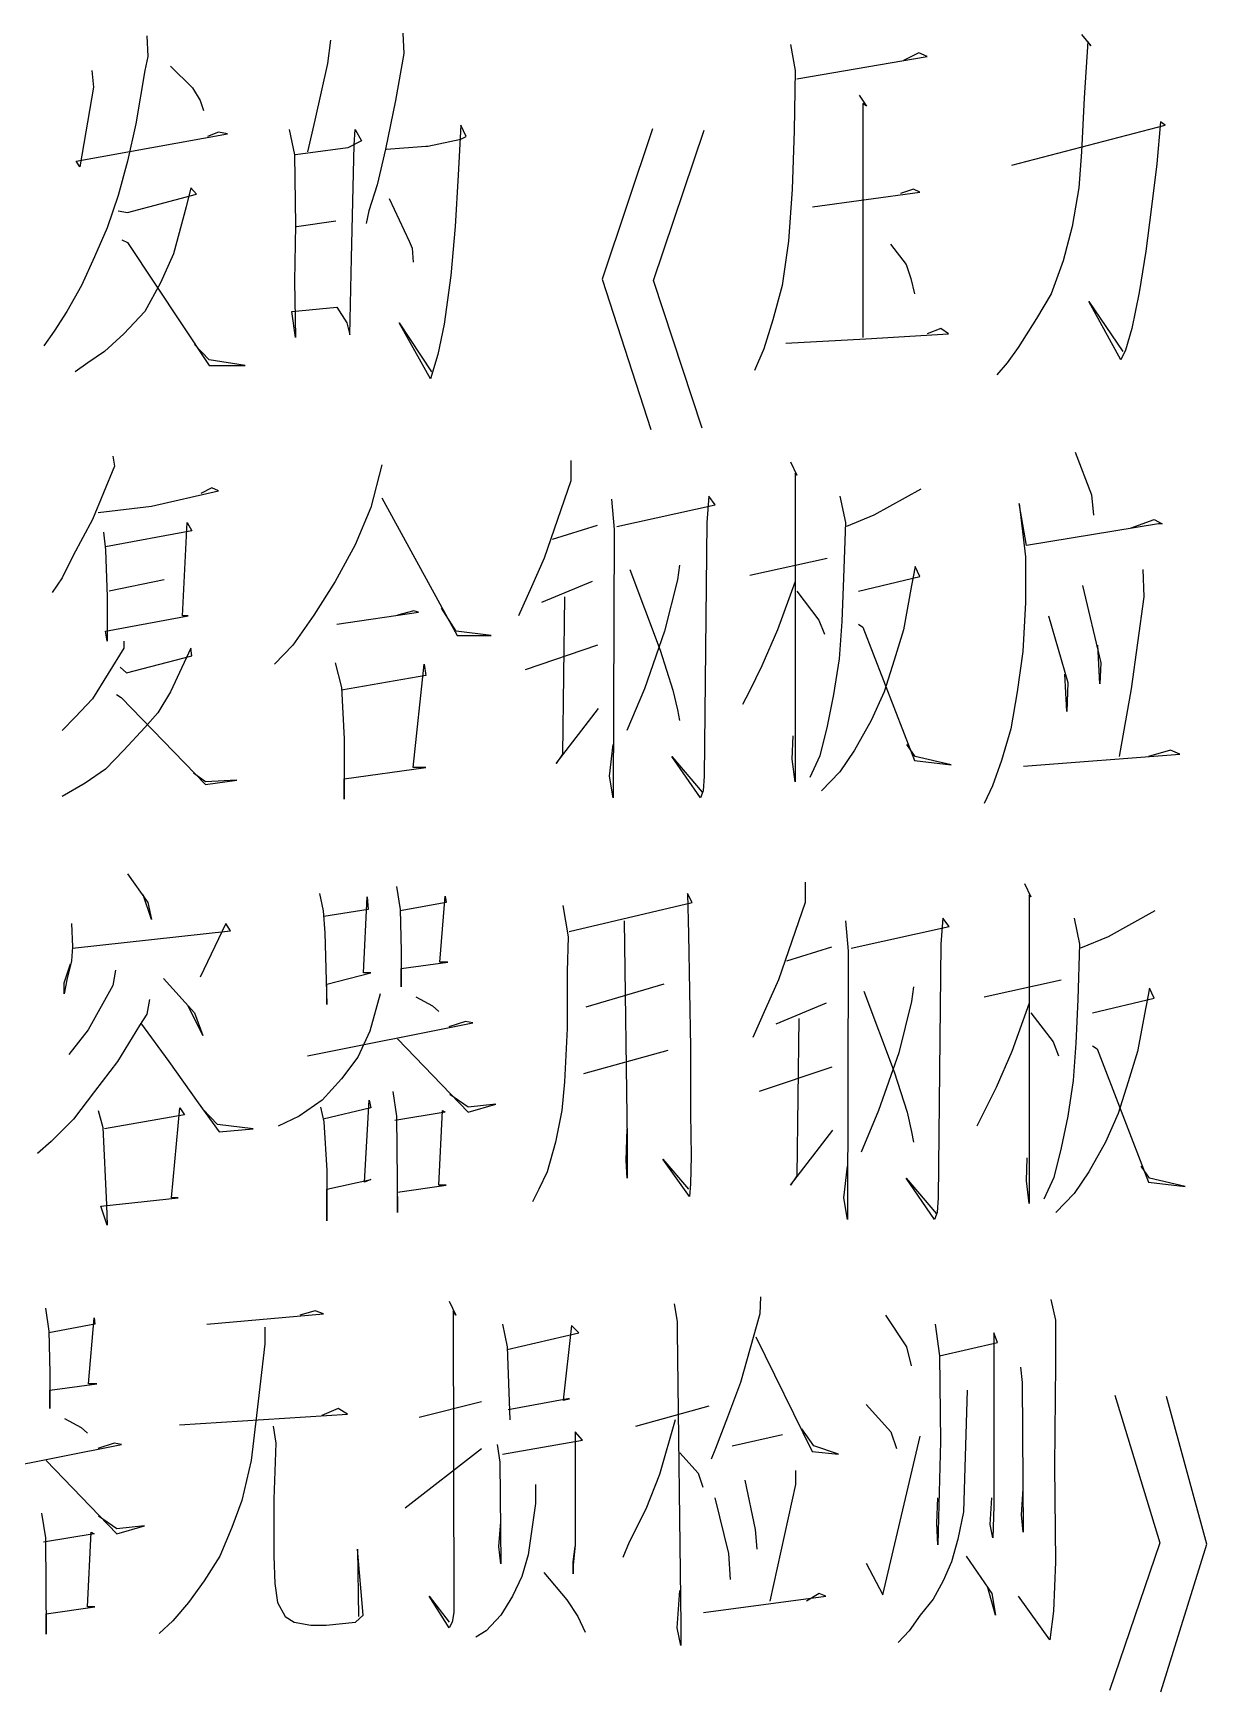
# Model space of a CAD drawing. Extents: x 0 to 8410, y 0 to 11890.
# Drawn here: x 7404.4 to 7571.5, y 11380.2 to 11616.2 of the extents above; entities that cross this region are included whole.
import ezdxf

# ---------------------------------------------------------------- set-up
doc = ezdxf.new("R2010")
doc.units = 0
doc.header["$MEASUREMENT"] = 0
doc.layers.add('6', color=7, linetype='Continuous')
doc.layers.add('8', color=7, linetype='Continuous')

# ---------------------------------------------------------------- blocks, each defined once
blk = doc.blocks.new('BLKENT759')
at = {"layer": '8', "color": 2, "linetype": 'Continuous'}
for p, q in [((7457.02, 11616.2), (7457.15, 11613.3)), ((7553.62, 11616), (7554.93, 11614.4)), ((7420.55, 11615.8), (7420.68, 11612.9)), ((7446.69, 11615.2), (7446.3, 11611.9)), ((7512.18, 11614.6), (7512.84, 11610.9)), ((7554.53, 11615), (7554.01, 11607)), ((7554.93, 11614.4), (7554.53, 11615)), ((7420.68, 11612.9), (7420.29, 11610.9)), ((7423.95, 11611.5), (7427.08, 11608.4)), ((7446.3, 11611.9), (7444.47, 11603.8)), ((7457.15, 11613.3), (7455.97, 11606.6)), ((7513.1, 11609.7), (7531.66, 11612.9)), ((7530.48, 11613.4), (7528.26, 11612.3)), ((7531.66, 11612.9), (7530.48, 11613.4)), ((7412.71, 11610.9), (7412.97, 11608.5)), ((7420.29, 11610.9), (7418.98, 11603.3)), ((7512.84, 11610.9), (7512.71, 11602.3)), ((7412.97, 11608.5), (7411.01, 11597.2)), ((7427.08, 11608.4), (7428.13, 11606.6)), ((7428.13, 11606.6), (7428.65, 11605.2)), ((7455.97, 11606.6), (7454.54, 11599.7)), ((7521.99, 11607.4), (7523.03, 11605.8)), ((7554.01, 11607), (7553.62, 11599.3)), ((7523.03, 11605.8), (7522.51, 11606.2)), ((7522.51, 11606.2), (7522.51, 11572.9)), ((7410.48, 11598), (7432.05, 11601.9)), ((7418.98, 11603.3), (7417.8, 11598)), ((7430.74, 11602.1), (7429.18, 11601.5)), ((7432.05, 11601.9), (7430.74, 11602.1)), ((7440.81, 11602.5), (7441.59, 11598.9)), ((7444.47, 11603.8), (7443.42, 11599.3)), ((7450.09, 11600.3), (7450.22, 11602.5)), ((7450.22, 11602.5), (7451.14, 11600.9)), ((7465.25, 11603.1), (7464.86, 11596)), ((7466.04, 11601.5), (7465.25, 11603.1)), ((7492.57, 11602.6), (7485.39, 11581.2)), ((7492.71, 11581), (7499.89, 11602.4)), ((7512.71, 11602.3), (7512.44, 11594)), ((7543.69, 11597.4), (7565.52, 11603.1)), ((7564.86, 11603.6), (7564.34, 11597.6)), ((7565.52, 11603.1), (7564.86, 11603.6)), ((7449.18, 11599.9), (7441.72, 11598.9)), ((7451.14, 11600.9), (7449.18, 11599.9)), ((7449.7, 11584.2), (7450.09, 11600.3)), ((7454.54, 11599.7), (7453.36, 11594.6)), ((7454.67, 11599.7), (7460.29, 11600.1)), ((7460.29, 11600.1), (7460.55, 11600.1)), ((7460.55, 11600.1), (7465.25, 11601.1)), ((7465.25, 11601.1), (7466.04, 11601.5)), ((7411.01, 11597.2), (7410.48, 11598)), ((7417.8, 11598), (7416.5, 11593.1)), ((7441.59, 11598.9), (7441.72, 11588.9)), ((7553.62, 11599.3), (7553.23, 11594.2)), ((7564.34, 11597.6), (7563.55, 11591.1)), ((7464.86, 11596), (7464.47, 11588.7)), ((7416.5, 11593.1), (7414.93, 11588.5)), ((7417.8, 11590.7), (7427.61, 11593.3)), ((7426.82, 11594.2), (7426.17, 11591.5)), ((7427.61, 11593.3), (7426.82, 11594.2)), ((7453.36, 11594.6), (7452.18, 11590.9)), ((7455.06, 11592.7), (7457.93, 11586.6)), ((7512.44, 11594), (7511.92, 11586.6)), ((7515.32, 11591.5), (7530.61, 11593.6)), ((7529.7, 11594), (7527.87, 11593.4)), ((7530.61, 11593.6), (7529.7, 11594)), ((7553.23, 11594.2), (7552.31, 11588.7)), ((7416.5, 11590.9), (7417.8, 11590.7)), ((7426.17, 11591.5), (7424.34, 11584.8)), ((7452.18, 11590.9), (7451.79, 11589.1)), ((7563.55, 11591.1), (7562.77, 11585.2)), ((7414.93, 11588.5), (7413.1, 11584.4)), ((7441.72, 11588.9), (7441.59, 11580.9)), ((7441.86, 11588.7), (7447.48, 11589.5)), ((7464.47, 11588.7), (7463.82, 11581.7)), ((7552.31, 11588.7), (7551.01, 11583.8)), ((7417.02, 11586.8), (7417.8, 11586.4)), ((7417.8, 11586.4), (7429.44, 11568.9)), ((7457.93, 11586.6), (7458.33, 11585.6)), ((7458.33, 11585.6), (7458.46, 11583.6)), ((7511.92, 11586.6), (7511.01, 11580.3)), ((7526.43, 11586.2), (7528.65, 11583.3)), ((7413.1, 11584.4), (7411.27, 11580.3)), ((7424.34, 11584.8), (7422.51, 11580.7)), ((7449.44, 11573.3), (7449.7, 11584.2)), ((7528.65, 11583.3), (7529.31, 11581.3)), ((7551.01, 11583.8), (7549.31, 11579.1)), ((7562.77, 11585.2), (7561.85, 11579.3)), ((7422.51, 11580.7), (7420.29, 11576.6)), ((7441.59, 11580.9), (7441.72, 11572.9)), ((7463.82, 11581.7), (7462.9, 11574.8)), ((7485.39, 11581.2), (7492.31, 11559.8)), ((7499.63, 11560), (7492.71, 11581)), ((7529.31, 11581.3), (7529.83, 11579.1)), ((7411.27, 11580.3), (7409.18, 11576.6)), ((7511.01, 11580.3), (7509.7, 11575.4)), ((7549.31, 11579.1), (7547.21, 11575.6)), ((7561.85, 11579.3), (7560.81, 11574.2)), ((7409.18, 11576.6), (7407.35, 11573.8)), ((7420.29, 11576.6), (7417.28, 11573.4)), ((7441.2, 11576.6), (7447.61, 11577.2)), ((7441.72, 11572.9), (7441.2, 11576.6)), ((7447.61, 11577.2), (7449.05, 11575)), ((7559.24, 11569.7), (7554.67, 11578)), ((7554.67, 11578), (7559.5, 11570.9)), ((7407.35, 11573.8), (7405.91, 11571.7)), ((7449.05, 11575), (7449.44, 11573.3)), ((7460.94, 11567), (7456.5, 11575)), ((7456.5, 11575), (7461.07, 11568)), ((7462.9, 11574.8), (7461.99, 11570.5)), ((7509.7, 11575.4), (7508.39, 11571.3)), ((7533.62, 11574.2), (7531.66, 11573.4)), ((7534.67, 11573.4), (7533.62, 11574.2)), ((7547.21, 11575.6), (7544.6, 11571.5)), ((7560.81, 11574.2), (7559.89, 11571.1)), ((7417.28, 11573.4), (7414.54, 11570.9)), ((7429.44, 11569.7), (7427.35, 11571.9)), ((7508.39, 11571.3), (7507.08, 11568.2)), ((7511.53, 11572.1), (7522.9, 11572.7)), ((7522.9, 11572.7), (7534.67, 11573.4)), ((7544.6, 11571.5), (7543.03, 11569.3)), ((7559.89, 11571.1), (7559.24, 11569.7)), ((7412.18, 11569.3), (7410.35, 11568)), ((7414.54, 11570.9), (7412.18, 11569.3)), ((7434.54, 11568.9), (7429.44, 11569.7)), ((7429.44, 11568.9), (7434.54, 11568.9)), ((7461.99, 11570.5), (7460.94, 11567)), ((7543.03, 11569.3), (7541.59, 11567.6)), ((7415.97, 11554.6), (7412.84, 11547)), ((7415.71, 11556), (7415.97, 11554.6)), ((7454.01, 11554.8), (7452.44, 11548.7)), ((7480.94, 11555.4), (7480.94, 11552.5)), ((7512.18, 11555.2), (7513.1, 11553.3)), ((7552.7, 11556.6), (7555.06, 11550.5)), ((7480.94, 11552.5), (7477.15, 11541.5)), ((7513.1, 11553.3), (7512.84, 11553.6)), ((7512.84, 11553.6), (7512.84, 11509.7)), ((7421.2, 11548.9), (7430.74, 11551.1)), ((7429.83, 11551.5), (7428.26, 11550.7)), ((7430.74, 11551.1), (7429.83, 11551.5)), ((7454.01, 11550.1), (7464.73, 11530.5)), ((7486.69, 11549.9), (7487.08, 11545.6)), ((7500.55, 11550.3), (7500.29, 11546.6)), ((7501.46, 11549.1), (7500.55, 11550.3)), ((7519.24, 11550.3), (7520.03, 11546.6)), ((7530.74, 11551.3), (7524.08, 11547.6)), ((7555.06, 11550.5), (7555.32, 11547.6)), ((7413.62, 11548), (7421.2, 11548.9)), ((7452.44, 11548.7), (7450.22, 11543.4)), ((7487.48, 11546), (7501.46, 11549.1)), ((7524.08, 11547.6), (7520.16, 11546)), ((7545.78, 11543.3), (7544.73, 11549.3)), ((7544.73, 11549.3), (7545.65, 11541.7)), ((7412.84, 11547), (7410.09, 11541.9)), ((7414.4, 11545.2), (7414.67, 11542.7)), ((7426.95, 11545.4), (7414.67, 11543.1)), ((7425.65, 11533.3), (7426.3, 11546.6)), ((7426.3, 11546.6), (7426.95, 11545.4)), ((7478.33, 11544.2), (7484.73, 11546.2)), ((7487.08, 11545.6), (7486.95, 11507.4)), ((7500.29, 11546.6), (7499.89, 11510.5)), ((7520.03, 11546.6), (7519.76, 11538.7)), ((7564.6, 11546.4), (7545.78, 11543.3)), ((7560.68, 11545.8), (7563.95, 11547)), ((7563.95, 11547), (7565.12, 11546.4)), ((7565.12, 11546.4), (7564.6, 11546.4)), ((7450.22, 11543.4), (7447.35, 11538.2)), ((7410.09, 11541.9), (7408.52, 11538.7)), ((7414.67, 11542.7), (7414.93, 11536)), ((7477.15, 11541.5), (7475.32, 11537.4)), ((7496.37, 11540.5), (7496.1, 11538.4)), ((7506.43, 11539.1), (7517.41, 11541.5)), ((7545.65, 11541.7), (7545.65, 11535.2)), ((7408.52, 11538.7), (7407.08, 11536.6)), ((7423.03, 11538.4), (7415.19, 11536.8)), ((7447.35, 11538.2), (7444.34, 11533.4)), ((7483.95, 11538.2), (7476.76, 11535.2)), ((7489.31, 11539.9), (7493.62, 11528.4)), ((7496.1, 11538.4), (7494.27, 11531.1)), ((7512.84, 11538.2), (7510.35, 11531.3)), ((7519.76, 11538.7), (7519.5, 11532.5)), ((7521.86, 11536.8), (7530.61, 11538.9)), ((7529.96, 11540.3), (7529.44, 11537.6)), ((7530.61, 11538.9), (7529.96, 11540.3)), ((7562.38, 11539.9), (7562.51, 11536)), ((7414.93, 11536), (7414.93, 11529.7)), ((7475.32, 11537.4), (7473.49, 11533.3)), ((7480.03, 11536), (7479.76, 11513.6)), ((7513.1, 11536.8), (7516.23, 11532.7)), ((7529.44, 11537.6), (7528.26, 11531.3)), ((7553.75, 11537.6), (7556.36, 11526.6)), ((7562.51, 11536), (7560.68, 11522.9)), ((7444.34, 11533.4), (7441.33, 11529.1)), ((7447.61, 11532.1), (7459.24, 11533.8)), ((7458.59, 11534), (7456.23, 11533.4)), ((7459.24, 11533.8), (7458.59, 11534)), ((7464.6, 11531.1), (7462.51, 11534.4)), ((7545.65, 11535.2), (7545.25, 11528.2)), ((7414.67, 11531.1), (7426.43, 11533.3)), ((7414.93, 11529.7), (7414.67, 11531.1)), ((7426.43, 11533.3), (7425.65, 11533.3)), ((7469.57, 11530.5), (7464.6, 11531.1)), ((7494.27, 11531.1), (7491.4, 11522.9)), ((7510.35, 11531.3), (7508.13, 11526.2)), ((7516.23, 11532.7), (7517.02, 11530.7)), ((7519.5, 11532.5), (7519.11, 11527.2)), ((7521.86, 11532.1), (7522.51, 11531.7)), ((7522.51, 11531.7), (7529.83, 11512.7)), ((7528.26, 11531.3), (7526.95, 11527)), ((7548.91, 11533.3), (7551.66, 11523.8)), ((7417.28, 11528.7), (7412.84, 11521.5)), ((7417.28, 11529.7), (7417.28, 11528.7)), ((7426.82, 11528.7), (7423.95, 11522.5)), ((7426.95, 11527.6), (7426.82, 11528.7)), ((7441.33, 11529.1), (7438.72, 11526.4)), ((7464.73, 11530.5), (7469.57, 11530.5)), ((7484.73, 11529.1), (7474.4, 11525.6)), ((7556.23, 11523.6), (7555.97, 11529.1)), ((7417.67, 11525.2), (7426.95, 11527.6)), ((7447.35, 11526.6), (7448.26, 11523.1)), ((7458.46, 11511.7), (7460.03, 11526.4)), ((7460.03, 11526.4), (7460.29, 11524.8)), ((7493.62, 11528.4), (7495.45, 11522.7)), ((7519.11, 11527.2), (7518.33, 11522.1)), ((7526.95, 11527), (7525.52, 11522.5)), ((7545.25, 11528.2), (7544.47, 11522.5)), ((7556.36, 11526.6), (7556.23, 11523.6)), ((7416.76, 11526), (7417.67, 11525.2)), ((7460.29, 11524.8), (7448.26, 11522.7)), ((7508.13, 11526.2), (7506.3, 11522.5)), ((7551.53, 11519.7), (7551.27, 11525)), ((7416.23, 11522.1), (7416.89, 11521.7)), ((7416.89, 11521.7), (7428.91, 11509.3)), ((7423.95, 11522.5), (7422.12, 11519.5)), ((7448.26, 11523.1), (7448.65, 11515.8)), ((7491.4, 11522.9), (7488.91, 11517)), ((7495.45, 11522.7), (7496.1, 11519.9)), ((7506.3, 11522.5), (7505.38, 11520.7)), ((7518.33, 11522.1), (7517.41, 11517.6)), ((7525.52, 11522.5), (7523.69, 11518.4)), ((7544.47, 11522.5), (7543.55, 11517.2)), ((7551.66, 11523.8), (7551.53, 11519.7)), ((7560.68, 11522.9), (7558.98, 11513.3)), ((7412.84, 11521.5), (7410.35, 11518.9)), ((7422.12, 11519.5), (7420.29, 11517.4)), ((7478.85, 11512.3), (7484.86, 11520.1)), ((7496.1, 11519.9), (7496.37, 11518.4)), ((7410.35, 11518.9), (7408.52, 11517)), ((7420.29, 11517.4), (7417.28, 11514.2)), ((7517.41, 11517.6), (7516.36, 11513.4)), ((7523.69, 11518.4), (7521.33, 11514.2)), ((7543.55, 11517.2), (7542.25, 11512.7)), ((7448.65, 11515.8), (7448.65, 11507.2)), ((7486.43, 11510.5), (7486.95, 11515)), ((7512.44, 11512.9), (7512.57, 11516.2)), ((7529.96, 11513.3), (7528.78, 11515)), ((7417.28, 11514.2), (7414.67, 11511.5)), ((7479.76, 11513.6), (7478.85, 11512.3)), ((7499.37, 11507.4), (7495.32, 11513.3)), ((7495.32, 11513.3), (7499.63, 11508.2)), ((7512.84, 11509.7), (7512.44, 11512.9)), ((7516.36, 11513.4), (7514.93, 11510.3)), ((7521.33, 11514.2), (7519.24, 11511.1)), ((7529.83, 11512.7), (7535.06, 11512.1)), ((7535.06, 11512.1), (7529.96, 11513.3)), ((7542.25, 11512.7), (7540.94, 11509.1)), ((7545.38, 11511.9), (7567.61, 11513.6)), ((7566.3, 11514.2), (7563.16, 11513.3)), ((7567.61, 11513.6), (7566.3, 11514.2)), ((7414.67, 11511.5), (7411.79, 11509.5)), ((7428.91, 11509.7), (7427.22, 11510.9)), ((7428.91, 11509.3), (7433.36, 11509.9)), ((7433.36, 11509.9), (7428.91, 11509.7)), ((7448.65, 11510.1), (7460.29, 11511.7)), ((7448.65, 11507.2), (7448.65, 11510.1)), ((7460.29, 11511.7), (7458.46, 11511.7)), ((7486.95, 11507.4), (7486.43, 11510.5)), ((7499.89, 11510.5), (7499.76, 11508.4)), ((7519.24, 11511.1), (7516.63, 11508.4)), ((7411.79, 11509.5), (7408.52, 11507.6)), ((7499.76, 11508.4), (7499.37, 11507.4)), ((7540.94, 11509.1), (7539.76, 11506.6)), ((7417.81, 11496.6), (7420.68, 11492.5)), ((7421.21, 11490.1), (7420.03, 11493.6)), ((7445.13, 11493.8), (7445.65, 11491.3)), ((7451.4, 11482.5), (7451.93, 11493.3)), ((7451.93, 11493.3), (7452.06, 11491.5)), ((7456.11, 11494.8), (7456.63, 11491.5)), ((7462.25, 11484), (7463.04, 11493.4)), ((7463.04, 11493.4), (7463.17, 11492.5)), ((7498.2, 11492.5), (7497.55, 11493.8)), ((7497.55, 11493.8), (7497.68, 11488)), ((7514.28, 11495.4), (7514.28, 11492.5)), ((7545.52, 11495.2), (7546.43, 11493.3)), ((7546.43, 11493.3), (7546.17, 11493.6)), ((7546.17, 11493.6), (7546.17, 11449.7)), ((7420.68, 11492.5), (7421.21, 11490.1)), ((7445.65, 11491.3), (7445.91, 11488.2)), ((7452.06, 11491.5), (7445.78, 11490.5)), ((7463.17, 11492.5), (7456.63, 11491.3)), ((7456.63, 11491.5), (7456.76, 11485.6)), ((7479.77, 11492.1), (7480.55, 11487.6)), ((7480.68, 11488.4), (7498.2, 11492.5)), ((7514.28, 11492.5), (7510.49, 11481.5)), ((7564.08, 11491.3), (7557.42, 11487.6)), ((7409.83, 11489.5), (7409.97, 11486.2)), ((7409.97, 11486), (7432.45, 11488.5)), ((7431.8, 11489.5), (7428.14, 11481.9)), ((7432.45, 11488.5), (7431.8, 11489.5)), ((7488.53, 11489.9), (7488.92, 11458.7)), ((7520.03, 11489.9), (7520.42, 11485.6)), ((7520.81, 11486), (7534.8, 11489.1)), ((7533.89, 11490.3), (7533.62, 11486.6)), ((7534.8, 11489.1), (7533.89, 11490.3)), ((7552.58, 11490.3), (7553.36, 11486.6)), ((7409.97, 11486.2), (7409.83, 11484.2)), ((7445.91, 11488.2), (7446.17, 11478)), ((7480.55, 11487.6), (7480.42, 11482.7)), ((7497.68, 11488), (7497.94, 11471.9)), ((7511.66, 11484.2), (7518.07, 11486.2)), ((7533.62, 11486.6), (7533.23, 11450.5)), ((7553.36, 11486.6), (7553.1, 11478.7)), ((7557.42, 11487.6), (7553.49, 11486)), ((7408.79, 11481.1), (7409.7, 11483.8)), ((7409.83, 11484.2), (7409.18, 11481.5)), ((7456.76, 11485.6), (7456.76, 11480.5)), ((7456.76, 11483.1), (7463.43, 11484)), ((7463.43, 11484), (7462.25, 11484)), ((7520.42, 11485.6), (7520.29, 11447.4)), ((7409.18, 11481.5), (7408.79, 11479.5)), ((7416.11, 11482.9), (7415.72, 11480.7)), ((7422.91, 11481.7), (7427.35, 11476.8)), ((7446.17, 11480.9), (7452.45, 11482.5)), ((7452.45, 11482.5), (7451.4, 11482.5)), ((7456.76, 11480.5), (7456.76, 11483.1)), ((7480.42, 11482.7), (7480.42, 11474.6)), ((7510.49, 11481.5), (7508.66, 11477.4)), ((7539.77, 11479.1), (7550.75, 11481.5)), ((7408.79, 11479.5), (7408.79, 11481.1)), ((7415.72, 11480.7), (7412.19, 11474.4)), ((7446.17, 11478), (7446.17, 11480.9)), ((7453.76, 11479.5), (7452.32, 11474.2)), ((7458.85, 11479.1), (7461.21, 11477.8)), ((7494.15, 11480.9), (7483.04, 11477.6)), ((7522.64, 11479.9), (7526.96, 11468.4)), ((7529.7, 11480.5), (7529.44, 11478.4)), ((7563.3, 11480.3), (7562.77, 11477.6)), ((7563.95, 11478.9), (7563.3, 11480.3)), ((7420.95, 11478.7), (7420.55, 11476.6)), ((7428.53, 11473.6), (7426.44, 11477.8)), ((7427.35, 11476.8), (7428.53, 11473.6)), ((7461.21, 11477.8), (7462.12, 11477)), ((7508.66, 11477.4), (7506.83, 11473.3)), ((7517.29, 11478.2), (7510.1, 11475.2)), ((7529.44, 11478.4), (7527.61, 11471.1)), ((7546.17, 11478.2), (7543.69, 11471.3)), ((7546.43, 11476.8), (7549.57, 11472.7)), ((7553.1, 11478.7), (7552.84, 11472.5)), ((7555.19, 11476.8), (7563.95, 11478.9)), ((7562.77, 11477.6), (7561.6, 11471.3)), ((7412.19, 11474.4), (7409.44, 11470.9)), ((7419.51, 11475), (7416.37, 11469.9)), ((7420.55, 11476.6), (7419.51, 11475)), ((7419.64, 11475.4), (7423.69, 11469.9)), ((7443.43, 11470.7), (7466.96, 11475.4)), ((7465.91, 11475.6), (7463.56, 11474.8)), ((7466.96, 11475.4), (7465.91, 11475.6)), ((7480.42, 11474.6), (7480.03, 11467)), ((7513.36, 11476), (7513.1, 11453.6)), ((7452.32, 11474.2), (7450.62, 11470.5)), ((7456.24, 11473.1), (7466.3, 11462.7)), ((7549.57, 11472.7), (7550.36, 11470.7)), ((7552.84, 11472.5), (7552.45, 11467.2)), ((7555.19, 11472.1), (7555.85, 11471.7)), ((7416.37, 11469.9), (7413.1, 11465.6)), ((7423.69, 11469.9), (7427.87, 11464)), ((7450.62, 11470.5), (7448.27, 11467.4)), ((7482.78, 11468.2), (7494.8, 11471.5)), ((7497.94, 11471.9), (7497.94, 11463.4)), ((7527.61, 11471.1), (7524.74, 11462.9)), ((7543.69, 11471.3), (7541.47, 11466.2)), ((7555.85, 11471.7), (7563.17, 11452.7)), ((7561.6, 11471.3), (7560.29, 11467)), ((7448.27, 11467.4), (7445.52, 11464.4)), ((7518.07, 11469.1), (7507.74, 11465.6)), ((7526.96, 11468.4), (7528.79, 11462.7)), ((7413.1, 11465.6), (7410.1, 11461.7)), ((7455.59, 11465.6), (7456.11, 11462.1)), ((7466.3, 11463.4), (7463.69, 11465.2)), ((7480.03, 11467), (7479.64, 11462.9)), ((7541.47, 11466.2), (7539.64, 11462.5)), ((7552.45, 11467.2), (7551.66, 11462.1)), ((7560.29, 11467), (7558.85, 11462.5)), ((7413.63, 11462.9), (7414.28, 11460.5)), ((7424.08, 11450.5), (7425.26, 11463.3)), ((7425.26, 11463.3), (7425.91, 11462.3)), ((7427.87, 11464), (7430.88, 11459.9)), ((7430.62, 11460.9), (7428.53, 11463.1)), ((7445.52, 11464.4), (7442.25, 11462.1)), ((7445.26, 11463.4), (7445.78, 11461.3)), ((7452.45, 11463.3), (7445.65, 11461.7)), ((7451.53, 11452.7), (7452.19, 11464.4)), ((7452.19, 11464.4), (7452.45, 11463.3)), ((7463.04, 11462.7), (7455.85, 11461.5)), ((7462.12, 11452.3), (7462.64, 11462.9)), ((7462.64, 11462.9), (7463.04, 11462.7)), ((7466.3, 11462.7), (7470.23, 11463.8)), ((7470.23, 11463.8), (7466.3, 11463.4)), ((7479.64, 11462.9), (7478.72, 11458.4)), ((7497.94, 11463.4), (7497.94, 11462.5)), ((7524.74, 11462.9), (7522.25, 11457)), ((7528.79, 11462.7), (7529.44, 11459.9)), ((7410.1, 11461.7), (7406.96, 11458.5)), ((7414.28, 11460.5), (7414.8, 11449.5)), ((7425.91, 11462.3), (7414.54, 11460.3)), ((7435.72, 11460.3), (7430.62, 11460.9)), ((7430.88, 11459.9), (7435.72, 11460.3)), ((7442.25, 11462.1), (7439.25, 11460.7)), ((7445.78, 11461.3), (7446.17, 11454.4)), ((7456.11, 11462.1), (7456.24, 11448.4)), ((7488.79, 11455.8), (7488.92, 11460.3)), ((7497.94, 11462.5), (7498.07, 11456.4)), ((7539.64, 11462.5), (7538.72, 11460.7)), ((7551.66, 11462.1), (7550.75, 11457.6)), ((7558.85, 11462.5), (7557.02, 11458.4)), ((7406.96, 11458.5), (7405, 11456.8)), ((7478.72, 11458.4), (7477.55, 11454.2)), ((7488.92, 11458.7), (7488.92, 11453.3)), ((7512.19, 11452.3), (7518.2, 11460.1)), ((7529.44, 11459.9), (7529.7, 11458.4)), ((7557.02, 11458.4), (7554.67, 11454.2)), ((7488.92, 11453.3), (7488.79, 11455.8)), ((7497.81, 11450.7), (7494.02, 11456)), ((7494.02, 11456), (7497.68, 11451.7)), ((7498.07, 11456.4), (7497.94, 11452.5)), ((7545.78, 11452.9), (7545.91, 11456.2)), ((7550.75, 11457.6), (7549.7, 11453.4)), ((7446.17, 11454.4), (7446.17, 11453.4)), ((7446.17, 11453.4), (7446.17, 11447.2)), ((7446.17, 11451.7), (7452.45, 11453.1)), ((7452.45, 11453.1), (7451.53, 11452.7)), ((7477.55, 11454.2), (7476.37, 11451.7)), ((7513.1, 11453.6), (7512.19, 11452.3)), ((7519.77, 11450.5), (7520.29, 11455)), ((7532.71, 11447.4), (7528.66, 11453.3)), ((7528.66, 11453.3), (7532.97, 11448.2)), ((7549.7, 11453.4), (7548.27, 11450.3)), ((7554.67, 11454.2), (7552.58, 11451.1)), ((7563.3, 11453.3), (7562.12, 11455)), ((7568.4, 11452.1), (7563.3, 11453.3)), ((7446.17, 11447.2), (7446.17, 11451.7)), ((7456.24, 11451.3), (7463.17, 11452.3)), ((7456.24, 11448.4), (7456.24, 11451.3)), ((7463.17, 11452.3), (7462.12, 11452.3)), ((7476.37, 11451.7), (7475.46, 11449.9)), ((7497.94, 11452.5), (7497.81, 11450.7)), ((7546.17, 11449.7), (7545.78, 11452.9)), ((7552.58, 11451.1), (7549.96, 11448.4)), ((7563.17, 11452.7), (7568.4, 11452.1)), ((7414.02, 11449.3), (7425, 11450.5)), ((7414.93, 11446.6), (7414.02, 11449.3)), ((7414.8, 11449.5), (7414.93, 11446.6)), ((7425, 11450.5), (7424.08, 11450.5)), ((7520.29, 11447.4), (7519.77, 11450.5)), ((7533.1, 11448.4), (7532.71, 11447.4)), ((7533.23, 11450.5), (7533.1, 11448.4)), ((7406.11, 11434.8), (7406.63, 11431.5)), ((7444.54, 11434.4), (7442.32, 11433.8)), ((7445.72, 11434), (7444.54, 11434.4)), ((7463.62, 11435.8), (7464.54, 11433.8)), ((7464.54, 11433.8), (7464.15, 11434.4)), ((7464.15, 11434.4), (7464.28, 11391.5)), ((7495.65, 11435.4), (7496.04, 11432.9)), ((7507.94, 11436.4), (7507.81, 11434)), ((7549.24, 11436), (7549.9, 11433.1)), ((7413.17, 11432.5), (7406.63, 11431.3)), ((7412.25, 11424), (7413.04, 11433.4)), ((7413.04, 11433.4), (7413.17, 11432.5)), ((7429.11, 11432.5), (7445.72, 11434)), ((7437.35, 11432.1), (7437.35, 11429.7)), ((7471.21, 11432.5), (7471.86, 11429.3)), ((7481.01, 11432.3), (7479.83, 11421.7)), ((7482.06, 11431.3), (7481.01, 11432.3)), ((7496.04, 11432.9), (7496.04, 11431.5)), ((7507.81, 11434), (7505.06, 11424.2)), ((7525.71, 11433.8), (7528.72, 11429.3)), ((7532.77, 11432.5), (7533.43, 11428)), ((7549.9, 11433.1), (7549.9, 11426.8)), ((7406.63, 11431.5), (7406.76, 11425.6)), ((7437.35, 11429.7), (7436.17, 11419.5)), ((7471.86, 11428.9), (7482.06, 11431.3)), ((7496.04, 11431.5), (7496.56, 11389.7)), ((7507.28, 11430.7), (7515.26, 11414.4)), ((7533.43, 11428), (7541.66, 11429.9)), ((7541.66, 11429.9), (7541.14, 11431.3)), ((7541.14, 11431.3), (7541.14, 11418.4)), ((7471.86, 11429.3), (7472.25, 11418.9)), ((7528.72, 11429.3), (7529.38, 11426.6)), ((7533.43, 11428), (7533.56, 11415.8)), ((7406.76, 11425.6), (7406.76, 11420.5)), ((7544.93, 11426.4), (7545.19, 11424.2)), ((7549.9, 11426.8), (7549.77, 11412.3)), ((7406.76, 11423.1), (7413.43, 11424)), ((7406.76, 11420.5), (7406.76, 11423.1)), ((7413.43, 11424), (7412.25, 11424)), ((7505.06, 11424.2), (7503.23, 11419.3)), ((7537.35, 11423.1), (7536.83, 11405.8)), ((7545.19, 11424.2), (7545.32, 11402.9)), ((7558.39, 11422.4), (7564.8, 11401.4)), ((7447.81, 11420.5), (7445.45, 11419.5)), ((7449.11, 11419.7), (7447.81, 11420.5)), ((7459.31, 11419.3), (7468.2, 11421.5)), ((7480.49, 11421.9), (7471.99, 11420.3)), ((7479.83, 11421.7), (7480.75, 11421.9)), ((7480.75, 11421.9), (7480.49, 11421.9)), ((7490.16, 11418), (7500.62, 11420.9)), ((7522.97, 11421.1), (7526.5, 11417.2)), ((7571.47, 11401.2), (7565.71, 11422.2)), ((7408.85, 11419.1), (7411.21, 11417.8)), ((7411.21, 11417.8), (7412.12, 11417)), ((7425.19, 11418.2), (7449.11, 11419.7)), ((7436.17, 11419.5), (7435.39, 11413.1)), ((7438.53, 11418), (7438.92, 11415.6)), ((7495.78, 11418.9), (7493.56, 11411.1)), ((7503.23, 11419.3), (7501.53, 11414.8)), ((7541.14, 11418.4), (7541.14, 11407.4)), ((7393.43, 11410.7), (7416.96, 11415.4)), ((7415.91, 11415.6), (7413.56, 11414.8)), ((7416.96, 11415.4), (7415.91, 11415.6)), ((7438.92, 11415.6), (7438.66, 11407.6)), ((7470.42, 11415.4), (7470.81, 11412.9)), ((7471.21, 11414), (7482.58, 11416)), ((7482.58, 11416), (7481.53, 11417.2)), ((7481.53, 11417.2), (7481.53, 11401.1)), ((7503.88, 11415.2), (7511.07, 11416.8)), ((7515.52, 11415.2), (7513.82, 11417.6)), ((7525.32, 11394), (7530.68, 11416.6)), ((7526.5, 11417.2), (7527.28, 11414.8)), ((7533.56, 11415.8), (7533.3, 11406.8)), ((7406.24, 11413.1), (7416.3, 11402.7)), ((7435.39, 11413.1), (7434.08, 11407.4)), ((7457.35, 11406.4), (7468.2, 11414.8)), ((7496.43, 11414.2), (7499.05, 11411.3)), ((7501.53, 11414.8), (7500.88, 11413.3)), ((7515.26, 11414.4), (7519.05, 11414)), ((7519.05, 11414), (7515.52, 11415.2)), ((7470.81, 11412.9), (7470.94, 11398.4)), ((7493.56, 11411.1), (7491.6, 11406.2)), ((7499.05, 11411.3), (7499.7, 11409.3)), ((7512.9, 11411.7), (7512.9, 11409.7)), ((7549.77, 11412.3), (7549.9, 11398.7)), ((7475.91, 11409.7), (7475.91, 11407)), ((7505.71, 11410.3), (7507.15, 11403.3)), ((7512.9, 11409.7), (7509.24, 11393.1)), ((7545.06, 11405.4), (7545.32, 11409.1)), ((7434.08, 11407.4), (7432.64, 11403.6)), ((7438.66, 11407.6), (7438.66, 11399.5)), ((7475.91, 11407), (7474.87, 11399.7)), ((7491.6, 11406.2), (7489.24, 11401.5)), ((7501.4, 11407.8), (7503.36, 11399.9)), ((7533.03, 11404.2), (7533.17, 11407.8)), ((7533.3, 11406.8), (7533.17, 11401.1)), ((7540.62, 11404), (7540.88, 11407.8)), ((7541.14, 11406.6), (7541.01, 11402.1)), ((7541.14, 11407.4), (7541.14, 11406.6)), ((7405.58, 11405.6), (7406.11, 11402.1)), ((7416.3, 11403.4), (7413.69, 11405.2)), ((7416.3, 11402.7), (7420.23, 11403.8)), ((7420.23, 11403.8), (7416.3, 11403.4)), ((7432.64, 11403.6), (7430.94, 11399.5)), ((7470.68, 11400.9), (7470.94, 11404.4)), ((7533.17, 11401.1), (7533.03, 11404.2)), ((7536.83, 11405.8), (7536.04, 11401.9)), ((7541.01, 11402.1), (7540.62, 11404)), ((7545.32, 11402.9), (7545.06, 11405.4)), ((7413.04, 11402.7), (7405.85, 11401.5)), ((7406.11, 11402.1), (7406.24, 11388.4)), ((7412.12, 11392.3), (7412.64, 11402.9)), ((7412.64, 11402.9), (7413.04, 11402.7)), ((7489.24, 11401.5), (7488.33, 11399.3)), ((7507.15, 11403.3), (7507.41, 11400.5)), ((7536.04, 11401.9), (7535.13, 11398.7)), ((7564.8, 11401.4), (7557.61, 11380.4)), ((7564.93, 11380.2), (7571.47, 11401.2)), ((7430.94, 11399.5), (7428.72, 11396)), ((7438.66, 11399.5), (7438.79, 11395.6)), ((7451.34, 11391.1), (7450.55, 11400.5)), ((7450.55, 11400.5), (7450.68, 11390.9)), ((7470.94, 11398.4), (7470.68, 11400.9)), ((7474.87, 11399.7), (7473.95, 11396.6)), ((7481.53, 11401.1), (7481.27, 11398.2)), ((7481.27, 11398.7), (7481.53, 11400.9)), ((7503.36, 11399.9), (7503.62, 11396.2)), ((7537.22, 11399.5), (7540.88, 11394.2)), ((7473.95, 11396.6), (7472.64, 11393.8)), ((7477.09, 11397.2), (7480.36, 11393.3)), ((7481.27, 11397), (7481.27, 11398.7)), ((7481.27, 11398.2), (7481.27, 11397)), ((7522.97, 11398.5), (7525.32, 11394)), ((7535.13, 11398.7), (7533.95, 11396)), ((7549.9, 11398.7), (7549.64, 11391.7)), ((7428.72, 11396), (7426.5, 11392.9)), ((7438.79, 11395.6), (7439.18, 11392.9)), ((7496.04, 11389.3), (7496.43, 11394.6)), ((7516.3, 11394.2), (7514.47, 11393.1)), ((7517.22, 11393.8), (7516.3, 11394.2)), ((7533.95, 11396), (7532.51, 11393.4)), ((7541.4, 11391.1), (7540.22, 11395.2)), ((7540.88, 11394.2), (7541.4, 11391.1)), ((7406.24, 11391.3), (7413.17, 11392.3)), ((7413.17, 11392.3), (7412.12, 11392.3)), ((7426.5, 11392.9), (7424.28, 11390.3)), ((7439.18, 11392.9), (7440.23, 11390.9)), ((7463.62, 11389.3), (7460.75, 11393.8)), ((7460.75, 11393.8), (7463.62, 11390.1)), ((7472.64, 11393.8), (7470.94, 11391.1)), ((7480.36, 11393.3), (7481.92, 11390.9)), ((7499.83, 11391.5), (7517.22, 11393.8)), ((7532.51, 11393.4), (7530.68, 11391.1)), ((7549.11, 11387.6), (7544.67, 11393.8)), ((7406.24, 11388.4), (7406.24, 11391.3)), ((7424.28, 11390.3), (7422.32, 11388.5)), ((7440.23, 11390.9), (7441.53, 11390.1)), ((7441.53, 11390.1), (7443.89, 11389.7)), ((7443.89, 11389.7), (7446.11, 11389.7)), ((7446.11, 11389.7), (7450.29, 11390.1)), ((7450.29, 11390.1), (7451.34, 11391.1)), ((7464.02, 11390.1), (7463.62, 11389.3)), ((7464.28, 11391.5), (7464.02, 11390.1)), ((7470.94, 11391.1), (7468.85, 11388.9)), ((7481.92, 11390.9), (7482.97, 11388.7)), ((7496.56, 11389.7), (7496.56, 11386.8)), ((7530.68, 11391.1), (7529.11, 11388.9)), ((7549.64, 11391.7), (7549.11, 11387.6)), ((7468.85, 11388.9), (7467.41, 11388)), ((7496.56, 11386.8), (7496.04, 11389.3)), ((7529.11, 11388.9), (7527.54, 11387.2))]:
    blk.add_line(p, q, dxfattribs=at)

msp = doc.modelspace()

# ---------------------------------------------------------------- block references
at = {"layer": '6'}
msp.add_blockref('BLKENT759', (0, 0), dxfattribs=at)

doc.saveas('drawing.dxf')
